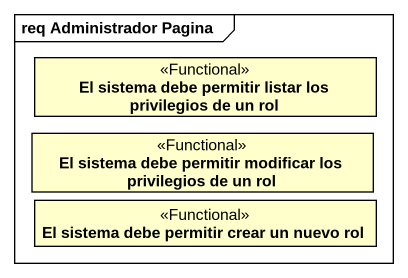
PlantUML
@startuml
mainframe req Administrador Pagina
hide circle
hide empty members
class "El sistema debe permitir listar los privilegios de un rol" as El_sistema_debe_permitir <<Functional>>
class "El sistema debe permitir modificar los privilegios de un rol" as El_sistema_debe_permitir_2 <<Functional>>
class "El sistema debe permitir crear un nuevo rol" as El_sistema_debe_permitir_3 <<Functional>>
@enduml
